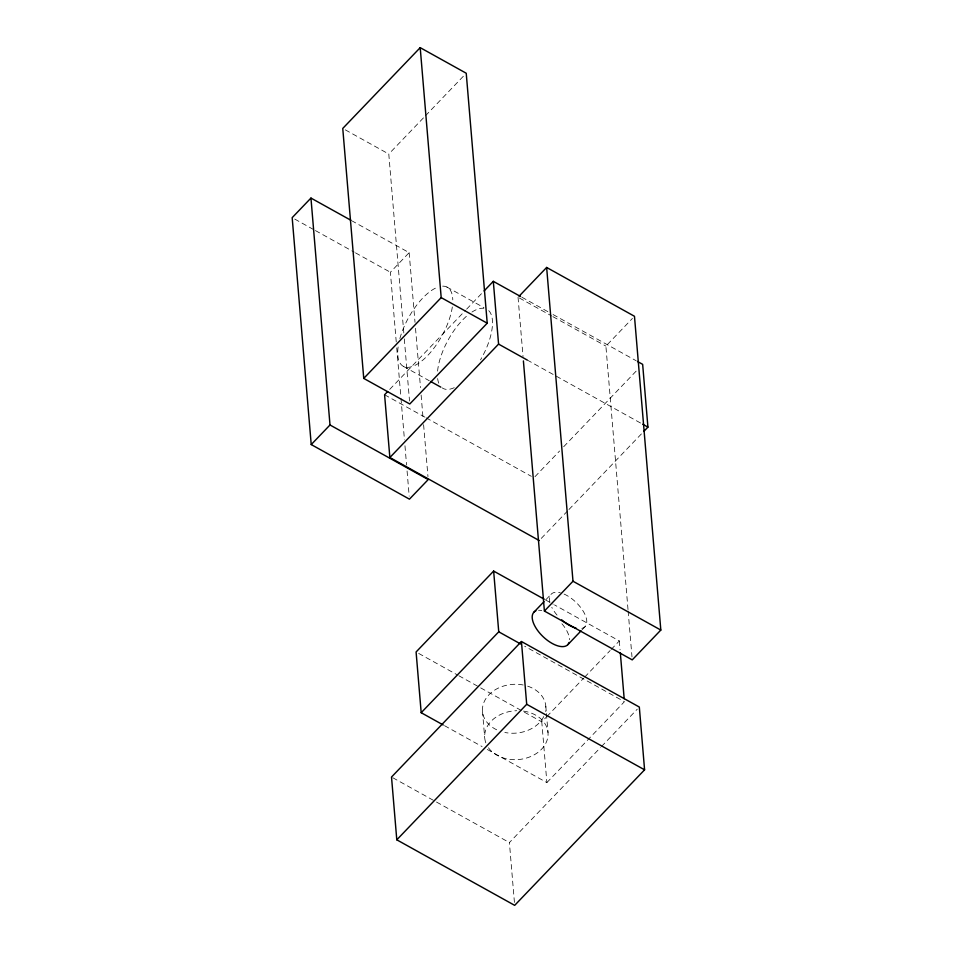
<?xml version="1.0" encoding="UTF-8"?>
<svg xmlns="http://www.w3.org/2000/svg" width="953" height="953" viewBox="0 0 953 953"><rect width="100%" height="100%" fill="white"/><g stroke="black" fill="none" stroke-linecap="round" stroke-linejoin="round"><path stroke-width="0.71" stroke-dasharray="4.76 3.57" d="M403.822 333.002L388.788 154.029L424.454 116.826M425.479 115.766L464.194 75.37M396.245 341.948L390.385 272.248L409.159 252.664L352.3 221.048M389.717 389.396L465.612 310.225M466.636 309.153L482.027 293.107M628.015 609.563L605.894 346.106L632.435 318.409M534.955 476.703L559.578 451.019M563.676 446.743L637.521 369.704M541.256 538.397L567.928 510.582M568.953 509.51L641.774 433.544M546.021 599.556L551.12 594.243M582.116 629.754L585.166 626.574M487.269 749.451L546.879 782.58L541.78 721.85L545.855 717.585M546.879 716.525L583.617 678.202M584.63 677.142L610.146 650.53M611.159 649.458L619.331 640.94L554.539 604.929M546.879 782.58L624.429 701.682L524.65 646.217M514.429 902.431L509.402 842.571L600.45 747.593M601.474 746.533L637.271 709.175M345.308 129.858L388.788 154.029M521.875 297.217L547.856 311.655M553.05 314.538L636.163 360.746M519.349 297.991L551.644 315.943M552.931 316.658L605.894 346.106M446.814 286.996L483.957 307.652M294.763 219.083L314.145 229.864M315.431 230.578L354.206 252.128M355.493 252.855L390.385 272.248M527.152 359.984L642.727 424.24M403.691 366.512L429.303 380.747M384.583 394.756L424.847 417.128M426.146 417.855L531.333 476.321M545.473 599.89L553.24 604.214M418.677 653.413L457.559 675.022M458.846 675.748L541.78 721.85M444.515 725.674L482.087 746.568M392.815 777.755L509.402 842.571M628.134 611.04L631.994 656.927M619.331 640.94L620.069 649.827M518.051 297.276L523.03 356.482M545.807 706.221L546.295 712.094M546.426 713.571L548.023 732.666M482.48 711.295L484.696 737.741M409.159 252.664L415.02 322.364M415.52 328.297L420.499 387.621M421.119 395.042L423.108 418.76M423.608 424.693L427.968 476.607M404.31 338.911L409.528 401.034M396.746 347.881L400.856 396.829M400.975 398.306L404.465 439.833M404.965 445.766L406.574 465.052M407.074 470.985L409.194 496.191M488.746 310.654A45.232 19 -60.9 0 1 480.515 359.889M454.247 387.668A45.232 19 -60.9 0 1 442.228 387.895M438.773 383.189A45.232 19 -60.9 0 1 437.558 377.817M437.594 371.11A45.232 19 -60.9 0 1 468.09 314.883M471.949 312.06A45.232 19 -60.9 0 1 483.862 308.307M442.668 286.15A45.232 19 -60.9 0 1 452.782 299.873M452.318 306.949A45.232 19 -60.9 0 1 420.178 362.2A45.232 19 -60.9 0 1 398.175 346.558M399.867 338.565A45.232 19 -60.9 0 1 437.737 287.163M538.528 610.301A23.48 11.305 43.8 0 1 541.792 610.528M561.936 623.762A23.48 11.305 43.8 0 1 569.501 639.701M564.057 594.064A23.48 11.305 43.8 0 1 584.773 614.077A23.48 11.305 43.8 0 1 580.448 628.563M557.04 615.102A23.48 11.305 43.8 0 1 551.811 607.383M549.929 602.451A23.48 11.305 43.8 0 1 560.281 592.742M523.471 711.105A31.771 24.444 -4.8 0 1 541.53 749.237A31.771 24.444 -4.8 0 1 488.341 747.629M485.827 742.852A31.771 24.444 -4.8 0 1 516.74 710.712M527.664 686.16A31.771 24.444 -4.8 0 1 545.485 711.462M543.734 716.573A31.771 24.444 -4.8 0 1 504.852 732.476M496.68 729.784A31.771 24.444 -4.8 0 1 485.446 699.311A31.771 24.444 -4.8 0 1 523.435 685.04"/><path stroke-width="1.43" d="M420.202 47.65L342.758 128.441L363.748 378.401L409.778 403.989L487.221 323.198L466.231 73.238L420.202 47.65L441.191 297.61L363.748 378.401M310.952 198.069L292.178 217.653L311.226 444.563L409.445 499.158L428.219 479.573L330 424.978L310.952 198.069L351.014 220.334M311.226 444.563L330 424.978M387.668 391.54L384.583 394.756L389.86 457.523L539.207 540.542M484.076 290.963L493.309 281.338L520.576 296.49M519.075 296.216L546.641 267.459L634.472 316.277L660.822 630.064L632.232 659.881L544.401 611.052L523.4 360.925M389.86 457.523L498.574 344.104L493.309 281.338M544.175 599.163L493.642 571.073L416.092 651.971L421.19 712.713L443.216 724.959M643.823 431.411L647.921 427.123L642.656 364.356L637.462 361.461M421.19 712.713L498.741 631.815L493.642 571.073M533.811 612.291L543.996 601.677M544.401 611.052L572.991 581.235L546.641 267.459M521.434 641.512L391.516 777.04L396.793 839.819L514.68 905.35L644.585 769.821L639.32 707.043L521.434 641.512L526.699 704.291L396.793 839.819M567.869 644.621L581.092 630.815M441.191 297.61L487.221 323.198M498.574 344.104L527.152 359.984M642.727 424.24L647.921 427.123M430.589 381.462L440.834 387.156M572.991 581.235L660.822 630.064M498.741 631.815L520.767 644.049M526.699 704.291L644.585 769.821M620.32 652.793L624.179 698.716M569.096 642.477A23.48 11.305 43.8 0 1 543.186 636.771A23.48 11.305 43.8 0 1 535.836 610.897M575.993 628.075A23.48 11.305 43.8 0 1 561.722 619.867"/></g></svg>
